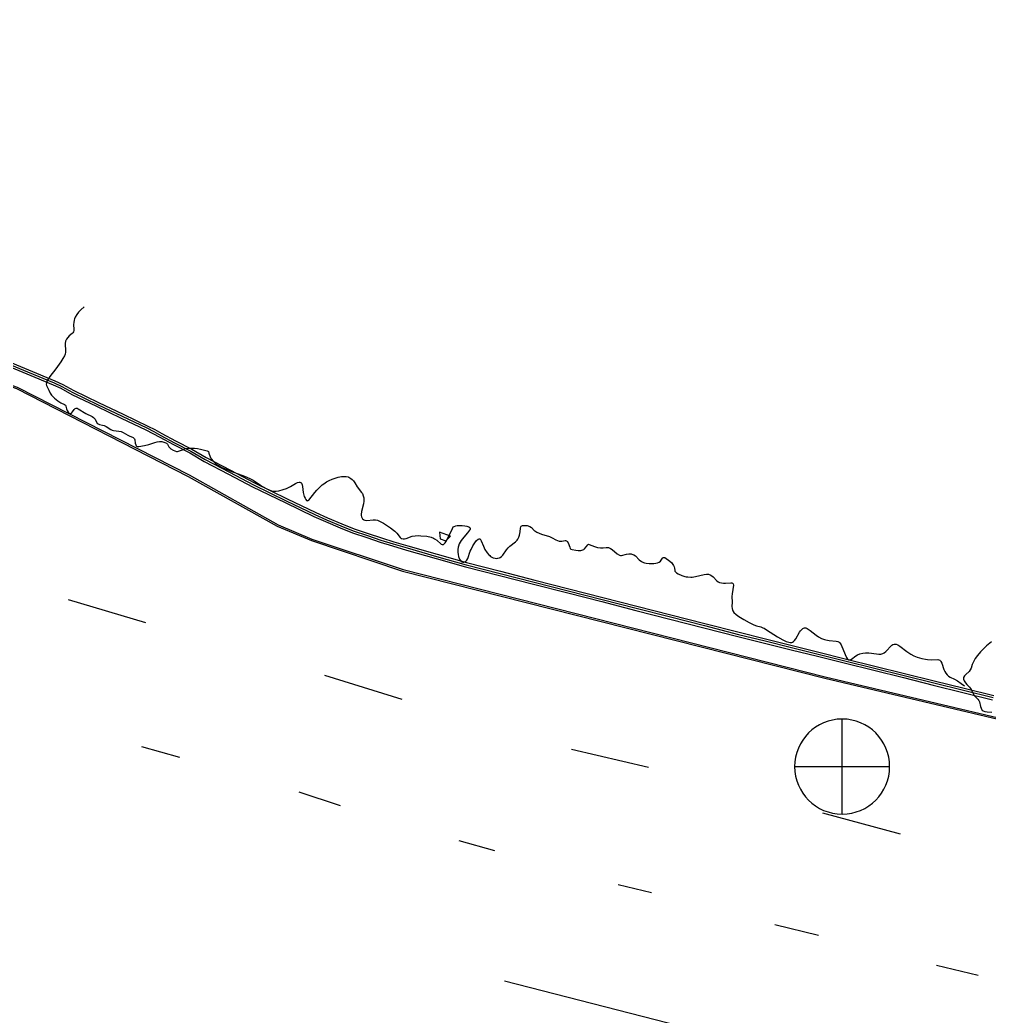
# Model space of a CAD drawing. Header units: metres. Extents: x 585772 to 587013, y 4140825 to 4141582.
# Drawn here: x 585967.04 to 585993.81, y 4140905.73 to 4140933.24 of the extents above; entities that cross this region are included whole.
import ezdxf

# ---------------------------------------------------------------- set-up
doc = ezdxf.new("R2010")
doc.units = ezdxf.units.M
doc.header["$MEASUREMENT"] = 0
for name, color, linetype, lineweight in [('BACK_OF_CURB', 5, 'Continuous', 30), ('BOTTOM_OF_CURB', 3, 'Continuous', 30), ('GUTTER', 30, 'Continuous', 30), ('MANHOLE', 30, 'Continuous', 30), ('PAINT_STRIPE', 4, 'Continuous', 30), ('SIGN_BOARD', 2, 'Continuous', 30), ('TOP_OF_CURB', 1, 'Continuous', 30)]:
    doc.layers.add(name, color=color, linetype=linetype, lineweight=lineweight)
for name, color, linetype, lineweight, true_color in [('PAVED_ROAD', 140, 'Continuous', 30, 0x38a9ff), ('SHRUBLINE', 71, 'Continuous', 30, 0xc6ff6b), ('TREELINE', 80, 'Continuous', 30, 0x36ff17)]:
    doc.layers.add(name, color=color, linetype=linetype, lineweight=lineweight, true_color=true_color)

# ---------------------------------------------------------------- blocks, each defined once
blk = doc.blocks.new('SYM203')
at = {"color": 0, "linetype": 'ByBlock', "lineweight": -2}
blk.add_line((-0.5, 0), (0.5, 0), dxfattribs=at)
at = {"color": 0, "linetype": 'ByBlock', "lineweight": -2, "flags": 128}
blk.add_lwpolyline([(0, -0.5, 1), (0, 0.5, 1), (0, -0.5), (0, 0.5)], format="xyb", dxfattribs=at)
blk = doc.blocks.new('SYM203_1')
at = {"layer": 'MANHOLE', "xscale": 26.246667, "yscale": 26.246667, "zscale": 26.246667}
blk.add_blockref('SYM203', (0, 0), dxfattribs=at)
blk = doc.blocks.new('SYM004')
at = {"layer": 'MANHOLE', "xscale": 0.5, "yscale": 0.5, "zscale": 0.5}
blk.add_blockref('SYM203_1', (0, 0), dxfattribs=at)
blk = doc.blocks.new('SYM207')
at = {"layer": 'SIGN_BOARD'}
blk.add_3dface([(-1.322683, 1.213682), (-1.067804, -0.602562), (0.487143, -1.125157), (1.787212, 0.168493)], dxfattribs=at)
blk = doc.blocks.new('SYM008')
at = {"layer": 'SIGN_BOARD', "xscale": 0.5, "yscale": 0.5, "zscale": 0.5}
blk.add_blockref('SYM207', (0, 0), dxfattribs=at)

msp = doc.modelspace()

# ---------------------------------------------------------------- linework, layer by layer
at = {"layer": 'BACK_OF_CURB'}
msp.add_polyline3d([(585966.545769, 4140923.881356, -18.444), (585967.276633, 4140923.576169, -18.4535), (585968.007482, 4140923.270989, -18.466), (585968.225871, 4140923.169508, -18.467), (585968.530604, 4140922.998601, -18.470842), (585969.208226, 4140922.674333, -18.485), (585969.889355, 4140922.348386, -18.49642), (585970.571432, 4140922.021986, -18.507116), (585970.763929, 4140921.925696, -18.508794), (585970.963017, 4140921.816815, -18.506964), (585971.338375, 4140921.614613, -18.498009), (585971.787735, 4140921.381904, -18.489076), (585972.184765, 4140921.151299, -18.485669), (585972.852081, 4140920.802158, -18.485819), (585973.52023, 4140920.452581, -18.490823), (585974.420537, 4140920.013739, -18.498462), (585975.211168, 4140919.63205, -18.509067), (585975.531134, 4140919.490291, -18.514483), (585975.930424, 4140919.320405, -18.518102), (585976.269357, 4140919.181989, -18.517), (585976.657297, 4140919.054143, -18.516256), (585977.029597, 4140918.92999, -18.515976), (585977.36859, 4140918.824582, -18.513), (585977.753241, 4140918.711143, -18.510516), (585978.566114, 4140918.479997, -18.5115), (585979.378001, 4140918.249131, -18.515362), (585980.31729, 4140918.009051, -18.518), (585981.258137, 4140917.768572, -18.517375), (585982.198984, 4140917.528094, -18.5195), (585983.139831, 4140917.287616, -18.526), (585984.080679, 4140917.047138, -18.533191), (585985.021526, 4140916.806659, -18.537028), (585985.962373, 4140916.566181, -18.53779), (585986.902861, 4140916.325795, -18.538), (585987.636063, 4140916.143208, -18.53525), (585988.369624, 4140915.960532, -18.535), (585989.103186, 4140915.777856, -18.533383), (585989.836679, 4140915.595197, -18.527687), (585990.656659, 4140915.39202, -18.517), (585991.476707, 4140915.188826, -18.532404), (585992.296756, 4140914.985633, -18.542252), (585993.116804, 4140914.782439, -18.532625), (585993.936853, 4140914.579245, -18.531434)], dxfattribs=at)
at = {"layer": 'BOTTOM_OF_CURB'}
msp.add_polyline3d([(585966.501729, 4140923.769704, -18.564), (585967.230394, 4140923.465436, -18.5735), (585967.959059, 4140923.161167, -18.586), (585968.171158, 4140923.06261, -18.587), (585968.475297, 4140922.892035, -18.590842), (585969.156426, 4140922.566088, -18.605), (585969.837556, 4140922.240141, -18.61642), (585970.518686, 4140921.914195, -18.627116), (585970.708279, 4140921.819358, -18.628794), (585970.905772, 4140921.711349, -18.626964), (585971.282324, 4140921.508504, -18.618009), (585971.729974, 4140921.27668, -18.609076), (585972.126786, 4140921.046201, -18.605669), (585972.79645, 4140920.695831, -18.605819), (585973.466115, 4140920.345462, -18.610823), (585974.368162, 4140919.905771, -18.618462), (585975.160766, 4140919.523131, -18.629067), (585975.483337, 4140919.380217, -18.634483), (585975.884247, 4140919.209642, -18.638102), (585976.227842, 4140919.069322, -18.637), (585976.619536, 4140918.940238, -18.636256), (585976.992797, 4140918.815765, -18.635976), (585977.333801, 4140918.709732, -18.633), (585977.719858, 4140918.595878, -18.630516), (585978.533292, 4140918.364572, -18.6315), (585979.346726, 4140918.133267, -18.635362), (585980.287573, 4140917.892788, -18.638), (585981.22842, 4140917.65231, -18.637375), (585982.169268, 4140917.411832, -18.6395), (585983.110115, 4140917.171354, -18.646), (585984.050962, 4140916.930875, -18.653191), (585984.991809, 4140916.690397, -18.657028), (585985.932657, 4140916.449919, -18.65779), (585986.873504, 4140916.209441, -18.658), (585987.607065, 4140916.026764, -18.65525), (585988.340627, 4140915.844088, -18.655), (585989.074188, 4140915.661412, -18.653383), (585989.80775, 4140915.478736, -18.647687), (585990.627798, 4140915.275542, -18.637), (585991.447846, 4140915.072349, -18.628375), (585992.267895, 4140914.869155, -18.6225), (585993.087943, 4140914.665961, -18.621), (585993.907992, 4140914.462768, -18.621)], dxfattribs=at)
at = {"layer": 'GUTTER'}
msp.add_polyline3d([(585933.577166, 4140933.236506, -18.672071), (585939.221289, 4140931.752778, -18.639651), (585939.443148, 4140931.26752, -18.635), (585939.547967, 4140931.090054, -18.631), (585939.693102, 4140930.888388, -18.628), (585939.894678, 4140930.686722, -18.625), (585940.269609, 4140930.496652, -18.626), (585941.835853, 4140930.016688, -18.624046), (585945.723243, 4140929.007351, -18.615747), (585951.202451, 4140927.66451, -18.6034), (585955.850034, 4140926.484009, -18.590147), (585959.300004, 4140925.578782, -18.577541), (585960.940327, 4140925.13058, -18.574927), (585962.266696, 4140924.700686, -18.576209), (585964.091335, 4140924.117494, -18.578717), (585966.964546, 4140923.097569, -18.588007), (585971.710019, 4140920.671279, -18.605197), (585974.168519, 4140919.295572, -18.616351), (585975.106855, 4140918.900308, -18.621217), (585977.622017, 4140918.056841, -18.626392), (585989.282477, 4140915.099413, -18.642571), (585997.3011, 4140913.202937, -18.653698)], dxfattribs=at)
at = {"layer": 'PAINT_STRIPE', "extrusion": (0.004734, -0.001409, 0.999988), "elevation": -3078.605638, "flags": 128}
msp.add_lwpolyline([(585961.893507, 4140917.003198), (585964.027888, 4140916.368027)], dxfattribs=at)
at = {"layer": 'PAINT_STRIPE', "extrusion": (0.004266, -0.001323, 0.99999), "elevation": -2995.734695, "flags": 128}
msp.add_lwpolyline([(585970.192131, 4140914.800511), (585972.330503, 4140914.137565)], dxfattribs=at)
at = {"layer": 'PAINT_STRIPE', "extrusion": (0.000882708, -0.000246389, 1), "elevation": -521.544874, "flags": 128}
msp.add_lwpolyline([(585970.182973, 4140913.169216), (585971.233965, 4140912.875854)], dxfattribs=at)
at = {"layer": 'PAINT_STRIPE', "extrusion": (0.002674, -0.000632306, 0.999996), "elevation": -1069.906144, "flags": 128}
msp.add_lwpolyline([(585980.228231, 4140913.252636), (585982.353137, 4140912.7502)], dxfattribs=at)
at = {"layer": 'PAINT_STRIPE', "extrusion": (0.001585, -0.000524777, 0.999999), "elevation": -1263.015495, "flags": 128}
msp.add_lwpolyline([(585975.188032, 4140911.438263), (585974.050649, 4140911.814925)], dxfattribs=at)
at = {"layer": 'PAINT_STRIPE', "extrusion": (-0.003912, 0.001059, 0.999992), "elevation": 2072.630729, "flags": 128}
msp.add_lwpolyline([(585984.643591, 4140911.466928), (585986.787184, 4140910.886872)], dxfattribs=at)
at = {"layer": 'PAINT_STRIPE', "extrusion": (0.001884, -0.000535711, 0.999998), "elevation": -1132.713624, "flags": 128}
msp.add_lwpolyline([(585978.162166, 4140910.561845), (585979.144213, 4140910.282641)], dxfattribs=at)
at = {"layer": 'PAINT_STRIPE', "flags": 128}
for points, elevation in [([(585983.561485, 4140909.363601), (585984.487582, 4140909.137736)], -18.523), ([(585992.357611, 4140907.128756), (585993.505524, 4140906.857454)], -18.515)]:
    msp.add_lwpolyline(points, dxfattribs=dict(at, elevation=elevation))
at = {"layer": 'PAINT_STRIPE', "extrusion": (-0.001573, 0.000382977, 0.999999), "elevation": 645.821804, "flags": 128}
msp.add_lwpolyline([(585987.141519, 4140908.30714), (585988.34209, 4140908.014766)], dxfattribs=at)
at = {"layer": 'PAINT_STRIPE'}
msp.add_polyline3d([(585980.422314, 4140906.702674, -18.459), (585989.785943, 4140904.296478, -18.468174), (585999.149571, 4140901.890282, -18.481622), (586007.021098, 4140899.901971, -18.49719), (586014.892624, 4140897.91366, -18.51354), (586022.764151, 4140895.925349, -18.534138), (586030.635678, 4140893.937037, -18.558519), (586037.489255, 4140892.196482, -18.57855), (586044.342833, 4140890.455927, -18.597974), (586052.106938, 4140888.483965, -18.616225), (586059.871043, 4140886.512002, -18.631)], dxfattribs=at)
at = {"layer": 'PAVED_ROAD'}
msp.add_polyline3d([(585933.56533, 4140933.19148, -18.668214), (585939.18812, 4140931.71336, -18.636665), (585939.401822, 4140931.245943, -18.633), (585939.508952, 4140931.064566, -18.629), (585939.657514, 4140930.858138, -18.626), (585939.867002, 4140930.648556, -18.623), (585940.252135, 4140930.453315, -18.623), (585941.823177, 4140929.97188, -18.623), (585945.711851, 4140928.96221, -18.616011), (585951.191179, 4140927.619339, -18.601342), (585955.838395, 4140926.438931, -18.585807), (585959.28796, 4140925.533811, -18.574418), (585960.927007, 4140925.085958, -18.572275), (585962.252432, 4140924.656369, -18.573839), (585964.076457, 4140924.073373, -18.576714), (585966.946082, 4140923.054722, -18.586448), (585971.688047, 4140920.630225, -18.604), (585974.148052, 4140919.253676, -18.613742), (585975.090394, 4140918.856724, -18.618499), (585977.608874, 4140918.012144, -18.623546), (585989.271396, 4140915.054194, -18.63945), (585997.290385, 4140913.157631, -18.652899)], dxfattribs=at)
at = {"layer": 'SHRUBLINE'}
msp.add_polyline3d([(585968.812505, 4140925.313927, -18.655), (585968.726493, 4140925.233388, -18.651), (585968.660233, 4140925.164126, -18.648), (585968.610908, 4140925.103868, -18.645), (585968.562509, 4140925.025396, -18.642), (585968.543192, 4140924.977712, -18.64), (585968.534262, 4140924.945822, -18.639), (585968.524616, 4140924.884071, -18.637), (585968.522901, 4140924.825914, -18.635), (585968.529678, 4140924.689169, -18.631), (585968.526835, 4140924.655134, -18.63), (585968.518097, 4140924.624297, -18.629), (585968.501468, 4140924.595959, -18.628), (585968.485924, 4140924.578696, -18.627), (585968.401453, 4140924.50858, -18.623), (585968.358846, 4140924.466937, -18.621), (585968.324767, 4140924.417258, -18.619), (585968.300987, 4140924.360569, -18.617), (585968.288141, 4140924.298782, -18.615), (585968.286018, 4140924.266574, -18.614), (585968.297175, 4140924.121343, -18.620341), (585968.298153, 4140924.063499, -18.62093), (585968.289805, 4140924.010207, -18.616722), (585968.271969, 4140923.960716, -18.614), (585968.229261, 4140923.883809, -18.607), (585968.170706, 4140923.798301, -18.602361), (585968.027185, 4140923.600805, -18.596), (585967.862758, 4140923.384769, -18.593615), (585967.816427, 4140923.317884, -18.595), (585967.783422, 4140923.256129, -18.597), (585967.769716, 4140923.215315, -18.598), (585967.765221, 4140923.175532, -18.599), (585967.771989, 4140923.1374, -18.599), (585967.788599, 4140923.101063, -18.6), (585967.840703, 4140923.015821, -18.6), (585967.877398, 4140922.924635, -18.601), (585967.912772, 4140922.870862, -18.601), (585967.936228, 4140922.844982, -18.601), (585967.994844, 4140922.790767, -18.6), (585968.091127, 4140922.716049, -18.6), (585968.173124, 4140922.664085, -18.6), (585968.269996, 4140922.61766, -18.601), (585968.294128, 4140922.597839, -18.601), (585968.311648, 4140922.570507, -18.601), (585968.32957, 4140922.492369, -18.6), (585968.343565, 4140922.44883, -18.6), (585968.36882, 4140922.40853, -18.599), (585968.401397, 4140922.37883, -18.599), (585968.42409, 4140922.36887, -18.599), (585968.435034, 4140922.367731, -18.599), (585968.445449, 4140922.369438, -18.599), (585968.464801, 4140922.380276, -18.599), (585968.4911, 4140922.409686, -18.6), (585968.540455, 4140922.48065, -18.604), (585968.568328, 4140922.505627, -18.604), (585968.590144, 4140922.513653, -18.604), (585968.602365, 4140922.514317, -18.605), (585968.617301, 4140922.51211, -18.605), (585968.650586, 4140922.499604, -18.605), (585968.863751, 4140922.371136, -18.606), (585969.030593, 4140922.283993, -18.607), (585969.074264, 4140922.255443, -18.609), (585969.091789, 4140922.240227, -18.609), (585969.114446, 4140922.211882, -18.609), (585969.162446, 4140922.112542, -18.608), (585969.173689, 4140922.09899, -18.607), (585969.201208, 4140922.077305, -18.608), (585969.235278, 4140922.062849, -18.608), (585969.320373, 4140922.046755, -18.61), (585969.368363, 4140922.032925, -18.61), (585969.41759, 4140922.008606, -18.611), (585969.546651, 4140921.925562, -18.611), (585969.584042, 4140921.909264, -18.612), (585969.627773, 4140921.899309, -18.613), (585969.775677, 4140921.88383, -18.618), (585969.836432, 4140921.86644, -18.619), (585969.892418, 4140921.839641, -18.62), (585970.015996, 4140921.76908, -18.621), (585970.059763, 4140921.74868, -18.621), (585970.169483, 4140921.705933, -18.622), (585970.188305, 4140921.689635, -18.622), (585970.200918, 4140921.666236, -18.621), (585970.209163, 4140921.636373, -18.62), (585970.225295, 4140921.548111, -18.617), (585970.239567, 4140921.499618, -18.616), (585970.253197, 4140921.474286, -18.615), (585970.261567, 4140921.464985, -18.615), (585970.279324, 4140921.454932, -18.615), (585970.300807, 4140921.451833, -18.615), (585970.326014, 4140921.453773, -18.616), (585970.481047, 4140921.483087, -18.623), (585970.59851, 4140921.511759, -18.626), (585970.769599, 4140921.569391, -18.631), (585970.828619, 4140921.586096, -18.633), (585970.891011, 4140921.594224, -18.635), (585970.923747, 4140921.593692, -18.635), (585970.956663, 4140921.590256, -18.636), (585971.018846, 4140921.576651, -18.636), (585971.046018, 4140921.56747, -18.636), (585971.085244, 4140921.548282, -18.636), (585971.116297, 4140921.519287, -18.635), (585971.154392, 4140921.44315, -18.633), (585971.187526, 4140921.407305, -18.631), (585971.211286, 4140921.390058, -18.631), (585971.268147, 4140921.357563, -18.63), (585971.322346, 4140921.333144, -18.63), (585971.361146, 4140921.321771, -18.63), (585971.393454, 4140921.322306, -18.63), (585971.448864, 4140921.336903, -18.63), (585971.53216, 4140921.367839, -18.627), (585971.587133, 4140921.392128, -18.621), (585971.626508, 4140921.404514, -18.616281), (585971.680738, 4140921.41134, -18.610625), (585971.71519, 4140921.412037, -18.607366), (585971.862664, 4140921.405649, -18.601), (585971.940523, 4140921.398651, -18.597607), (585972.031263, 4140921.38188, -18.588877), (585972.213828, 4140921.338443, -18.566), (585972.233877, 4140921.326979, -18.564), (585972.24393, 4140921.313317, -18.563), (585972.260333, 4140921.273022, -18.562), (585972.290379, 4140921.170971, -18.557), (585972.304989, 4140921.14095, -18.557), (585972.331931, 4140921.101678, -18.556), (585972.372907, 4140921.052178, -18.559358), (585972.412104, 4140921.013098, -18.565429), (585972.46293, 4140920.971, -18.571103), (585972.527206, 4140920.927467, -18.573343), (585972.617581, 4140920.878698, -18.571356), (585972.73681, 4140920.826244, -18.564854), (585972.866377, 4140920.776347, -18.559576), (585973.244874, 4140920.639812, -18.549014), (585973.394419, 4140920.575949, -18.547), (585973.482836, 4140920.527687, -18.549), (585973.68929, 4140920.386754, -18.552388), (585973.74369, 4140920.352859, -18.555), (585973.856185, 4140920.291126, -18.557), (585973.909438, 4140920.265837, -18.559), (585973.987427, 4140920.235645, -18.558), (585974.056923, 4140920.22052, -18.559), (585974.121154, 4140920.220774, -18.555215), (585974.193778, 4140920.235343, -18.548433), (585974.312975, 4140920.266326, -18.538), (585974.402211, 4140920.296438, -18.528), (585974.442602, 4140920.313959, -18.523), (585974.51682, 4140920.353528, -18.514), (585974.648361, 4140920.4312, -18.491), (585974.704773, 4140920.458304, -18.483), (585974.755475, 4140920.47226, -18.475), (585974.770102, 4140920.472649, -18.474), (585974.793817, 4140920.465924, -18.473), (585974.803078, 4140920.459188, -18.473), (585974.818094, 4140920.439831, -18.472538), (585974.833575, 4140920.399128, -18.478282), (585974.843373, 4140920.349294, -18.489195), (585974.866733, 4140920.185754, -18.526391), (585974.875516, 4140920.144294, -18.534495), (585974.895334, 4140920.079278, -18.541), (585974.915232, 4140920.033487, -18.549), (585974.937309, 4140919.995292, -18.554), (585974.959696, 4140919.968428, -18.557), (585974.970423, 4140919.960412, -18.557), (585974.982926, 4140919.9562, -18.556), (585975.001308, 4140919.96108, -18.552), (585975.021159, 4140919.978268, -18.545), (585975.189934, 4140920.189562, -18.477), (585975.238598, 4140920.245968, -18.46), (585975.316024, 4140920.327804, -18.433917), (585975.392175, 4140920.397655, -18.407365), (585975.429773, 4140920.427927, -18.396), (585975.504352, 4140920.479353, -18.377762), (585975.579696, 4140920.520579, -18.36343), (585975.667932, 4140920.5579, -18.350751), (585975.719687, 4140920.575519, -18.344), (585975.832035, 4140920.605901, -18.336), (585975.924729, 4140920.624088, -18.332), (585975.987354, 4140920.630194, -18.332), (585976.047739, 4140920.628145, -18.332), (585976.103444, 4140920.615201, -18.336), (585976.129065, 4140920.60451, -18.339528), (585976.175718, 4140920.576515, -18.351), (585976.216147, 4140920.542294, -18.359), (585976.250229, 4140920.50496, -18.366), (585976.286959, 4140920.454195, -18.38), (585976.357765, 4140920.34558, -18.404), (585976.478109, 4140920.187492, -18.436), (585976.49849, 4140920.154325, -18.442), (585976.524593, 4140920.097217, -18.449), (585976.539549, 4140920.038995, -18.458), (585976.543021, 4140920.009117, -18.461), (585976.542301, 4140919.947131, -18.467), (585976.530058, 4140919.870933, -18.471), (585976.474888, 4140919.659411, -18.486), (585976.465263, 4140919.577618, -18.493), (585976.466628, 4140919.552666, -18.495), (585976.474988, 4140919.511953, -18.499), (585976.490594, 4140919.475795, -18.503), (585976.50094, 4140919.460236, -18.505), (585976.52637, 4140919.435787, -18.509), (585976.539392, 4140919.428345, -18.51), (585976.569169, 4140919.419001, -18.512), (585976.624571, 4140919.415802, -18.516), (585976.794584, 4140919.427628, -18.519), (585976.860019, 4140919.426327, -18.521), (585976.917807, 4140919.416967, -18.523), (585976.994515, 4140919.387807, -18.527), (585977.078503, 4140919.340157, -18.532), (585977.192531, 4140919.267838, -18.537), (585977.279285, 4140919.208748, -18.54), (585977.360559, 4140919.146685, -18.546), (585977.395947, 4140919.115699, -18.547), (585977.446438, 4140919.063278, -18.549), (585977.544638, 4140918.940381, -18.547523), (585977.573306, 4140918.917886, -18.545417), (585977.588558, 4140918.910591, -18.544), (585977.621987, 4140918.903597, -18.545), (585977.660767, 4140918.906316, -18.546), (585977.710143, 4140918.91932, -18.547), (585977.878203, 4140918.975564, -18.548), (585977.955494, 4140918.990282, -18.548257), (585978.035467, 4140918.995432, -18.547), (585978.115719, 4140918.993427, -18.546336), (585978.279588, 4140918.975897, -18.544), (585978.39531, 4140918.949943, -18.543), (585978.46303, 4140918.92338, -18.541), (585978.494069, 4140918.907079, -18.542355), (585978.551205, 4140918.869644, -18.546165), (585978.678327, 4140918.76317, -18.549), (585978.70207, 4140918.751516, -18.547), (585978.725507, 4140918.748813, -18.546), (585978.73719, 4140918.75158, -18.545), (585978.760586, 4140918.766133, -18.542), (585978.783974, 4140918.791294, -18.538), (585978.807272, 4140918.825066, -18.532), (585978.853275, 4140918.910453, -18.521), (585978.984812, 4140919.19455, -18.489), (585979.010783, 4140919.232793, -18.484), (585979.032361, 4140919.25095, -18.478515), (585979.078031, 4140919.268409, -18.465161), (585979.121376, 4140919.274249, -18.457), (585979.182904, 4140919.275919, -18.45), (585979.253098, 4140919.272852, -18.443), (585979.324239, 4140919.265233, -18.437), (585979.388607, 4140919.253241, -18.432), (585979.438483, 4140919.23706, -18.428), (585979.462991, 4140919.221894, -18.427), (585979.475963, 4140919.204538, -18.428), (585979.479007, 4140919.185177, -18.431), (585979.473731, 4140919.163991, -18.435), (585979.461742, 4140919.141164, -18.44), (585979.405765, 4140919.07, -18.461503), (585979.30406, 4140918.955246, -18.4915), (585979.228283, 4140918.857371, -18.513), (585979.176369, 4140918.768387, -18.529), (585979.151391, 4140918.705566, -18.539), (585979.142618, 4140918.673159, -18.543), (585979.13323, 4140918.60681, -18.547), (585979.133514, 4140918.540248, -18.554), (585979.141764, 4140918.47582, -18.557565), (585979.156273, 4140918.415875, -18.564), (585979.182909, 4140918.34681, -18.577), (585979.204663, 4140918.309762, -18.585), (585979.229264, 4140918.281484, -18.588), (585979.242538, 4140918.271055, -18.591), (585979.270823, 4140918.25843, -18.594), (585979.300581, 4140918.257141, -18.596), (585979.330339, 4140918.267021, -18.597), (585979.358599, 4140918.28787, -18.595), (585979.383861, 4140918.319488, -18.592), (585979.407735, 4140918.367266, -18.586), (585979.477931, 4140918.563111, -18.556), (585979.499173, 4140918.611993, -18.55), (585979.548484, 4140918.708071, -18.543), (585979.601841, 4140918.794029, -18.539), (585979.651396, 4140918.858409, -18.535), (585979.694346, 4140918.896995, -18.533), (585979.723115, 4140918.908284, -18.533), (585979.740498, 4140918.906379, -18.534), (585979.74862, 4140918.902392, -18.535), (585979.765825, 4140918.885169, -18.537), (585979.783515, 4140918.853245, -18.541), (585979.840553, 4140918.70494, -18.555), (585979.884146, 4140918.611883, -18.563335), (585979.942907, 4140918.519975, -18.577), (585979.989657, 4140918.466188, -18.584), (585980.015267, 4140918.442684, -18.583729), (585980.042351, 4140918.421946, -18.579576), (585980.089533, 4140918.39479, -18.578), (585980.114044, 4140918.384545, -18.579), (585980.163811, 4140918.37106, -18.582), (585980.213113, 4140918.367375, -18.584), (585980.237043, 4140918.369377, -18.583), (585980.282364, 4140918.381416, -18.584), (585980.303319, 4140918.391588, -18.585), (585980.341235, 4140918.419976, -18.585), (585980.374775, 4140918.456711, -18.585), (585980.477045, 4140918.606371, -18.581507), (585980.525009, 4140918.661967, -18.580241), (585980.575573, 4140918.707845, -18.580523), (585980.727295, 4140918.826574, -18.582), (585980.7708, 4140918.870469, -18.583), (585980.789719, 4140918.8946, -18.583), (585980.820259, 4140918.948548, -18.580284), (585980.840965, 4140919.008618, -18.574668), (585980.857128, 4140919.100482, -18.569), (585980.863779, 4140919.201916, -18.565), (585980.873412, 4140919.235271, -18.563), (585980.886576, 4140919.252406, -18.563), (585980.907275, 4140919.264986, -18.562), (585980.925936, 4140919.27068, -18.562), (585980.972379, 4140919.275876, -18.562), (585981.052193, 4140919.269771, -18.563), (585981.123945, 4140919.249508, -18.565), (585981.167674, 4140919.221734, -18.567), (585981.243462, 4140919.14028, -18.576527), (585981.264814, 4140919.123619, -18.577), (585981.316897, 4140919.092065, -18.578), (585981.377747, 4140919.063424, -18.579), (585981.442873, 4140919.038364, -18.582), (585981.663526, 4140918.966372, -18.582), (585981.740599, 4140918.931164, -18.581), (585981.841695, 4140918.878767, -18.582), (585981.891178, 4140918.85734, -18.586), (585981.937868, 4140918.844394, -18.587), (585981.960828, 4140918.841583, -18.588), (585982.003849, 4140918.843526, -18.589), (585982.097835, 4140918.860178, -18.595), (585982.1135, 4140918.859685, -18.596), (585982.137079, 4140918.852035, -18.599), (585982.156471, 4140918.836212, -18.598), (585982.179934, 4140918.7992, -18.595), (585982.225812, 4140918.673474, -18.584), (585982.240768, 4140918.641711, -18.582), (585982.261225, 4140918.62118, -18.58), (585982.295216, 4140918.609146, -18.58), (585982.391457, 4140918.594359, -18.582), (585982.462133, 4140918.588029, -18.584), (585982.529848, 4140918.587233, -18.586), (585982.558761, 4140918.589986, -18.587), (585982.591, 4140918.59806, -18.589), (585982.61503, 4140918.610329, -18.59), (585982.633112, 4140918.625743, -18.592), (585982.722029, 4140918.74118, -18.608), (585982.731782, 4140918.751121, -18.609), (585982.741536, 4140918.755329, -18.61), (585982.764701, 4140918.750092, -18.61), (585982.907463, 4140918.68996, -18.611), (585982.990873, 4140918.668307, -18.611), (585983.074473, 4140918.659723, -18.611), (585983.152496, 4140918.661382, -18.614), (585983.23692, 4140918.669405, -18.614806), (585983.294193, 4140918.665853, -18.611988), (585983.334279, 4140918.651164, -18.611), (585983.355688, 4140918.638764, -18.611), (585983.398455, 4140918.607273, -18.612), (585983.53349, 4140918.494792, -18.613), (585983.596835, 4140918.457549, -18.614), (585983.627747, 4140918.449554, -18.614), (585983.657278, 4140918.449988, -18.615), (585983.795, 4140918.4835, -18.62), (585983.862247, 4140918.491322, -18.622), (585983.918694, 4140918.487726, -18.623), (585983.945953, 4140918.482195, -18.624), (585983.996449, 4140918.463867, -18.624), (585984.038987, 4140918.436192, -18.624), (585984.146825, 4140918.325556, -18.616), (585984.21116, 4140918.279355, -18.614), (585984.264818, 4140918.254333, -18.613), (585984.295424, 4140918.244284, -18.613), (585984.334403, 4140918.23498, -18.613), (585984.419297, 4140918.224009, -18.617), (585984.463044, 4140918.22215, -18.616), (585984.547722, 4140918.225201, -18.615297), (585984.604964, 4140918.233164, -18.617), (585984.655176, 4140918.24629, -18.615), (585984.697503, 4140918.265026, -18.613), (585984.731093, 4140918.289821, -18.61), (585984.751541, 4140918.31378, -18.607), (585984.790304, 4140918.372174, -18.602), (585984.806665, 4140918.387042, -18.6), (585984.826763, 4140918.392651, -18.599), (585984.851201, 4140918.388378, -18.599), (585984.893933, 4140918.367097, -18.6), (585984.956995, 4140918.320192, -18.601), (585985.033776, 4140918.248626, -18.606), (585985.075226, 4140918.198604, -18.609), (585985.090913, 4140918.173999, -18.611), (585985.108642, 4140918.133693, -18.614), (585985.11756, 4140918.096892, -18.618), (585985.125952, 4140918.03038, -18.627), (585985.133396, 4140918.012058, -18.629), (585985.148806, 4140917.99331, -18.631), (585985.175879, 4140917.971359, -18.632), (585985.224148, 4140917.940439, -18.634), (585985.323956, 4140917.891968, -18.638), (585985.40195, 4140917.866624, -18.639), (585985.4427, 4140917.858052, -18.638), (585985.484192, 4140917.852414, -18.638), (585985.568663, 4140917.849409, -18.637), (585985.61127, 4140917.851777, -18.635), (585985.696298, 4140917.863588, -18.63), (585985.936042, 4140917.922654, -18.623), (585986.001453, 4140917.930222, -18.621), (585986.057159, 4140917.926498, -18.622), (585986.1081, 4140917.911675, -18.622), (585986.154702, 4140917.885183, -18.622), (585986.19182, 4140917.852545, -18.622), (585986.286053, 4140917.750584, -18.621), (585986.323784, 4140917.721031, -18.621), (585986.367684, 4140917.698896, -18.621), (585986.418693, 4140917.686353, -18.623), (585986.474284, 4140917.681803, -18.624), (585986.531066, 4140917.682699, -18.627), (585986.67472, 4140917.692649, -18.632), (585986.704782, 4140917.690782, -18.634523), (585986.725844, 4140917.684139, -18.639), (585986.73335, 4140917.678753, -18.639), (585986.743013, 4140917.663304, -18.639), (585986.74624, 4140917.626795, -18.637), (585986.709825, 4140917.39152, -18.614), (585986.707147, 4140917.312649, -18.609), (585986.710335, 4140917.160906, -18.602079), (585986.705617, 4140917.036177, -18.6005), (585986.710209, 4140916.98572, -18.599), (585986.723647, 4140916.936729, -18.597), (585986.734754, 4140916.913155, -18.595), (585986.763483, 4140916.872227, -18.595), (585986.824388, 4140916.814492, -18.589), (585986.901367, 4140916.759248, -18.581012), (585987.036152, 4140916.675199, -18.571608), (585987.180264, 4140916.591525, -18.565548), (585987.271385, 4140916.545654, -18.564), (585987.313717, 4140916.527715, -18.562629), (585987.381466, 4140916.505219, -18.558871), (585987.503025, 4140916.473177, -18.555), (585987.563306, 4140916.450681, -18.554), (585987.594712, 4140916.435166, -18.554), (585987.661507, 4140916.395606, -18.555), (585987.863343, 4140916.260753, -18.558), (585987.961606, 4140916.199284, -18.562), (585988.114252, 4140916.114162, -18.567), (585988.208081, 4140916.071215, -18.57), (585988.274851, 4140916.049113, -18.575), (585988.31956, 4140916.042249, -18.577), (585988.35813, 4140916.045513, -18.578), (585988.375631, 4140916.051069, -18.578), (585988.408102, 4140916.070285, -18.576), (585988.438581, 4140916.100642, -18.574), (585988.468729, 4140916.142547, -18.571), (585988.574181, 4140916.3258, -18.56229), (585988.603332, 4140916.368974, -18.563), (585988.633776, 4140916.40529, -18.563), (585988.6656, 4140916.431844, -18.563), (585988.682057, 4140916.440554, -18.563), (585988.713899, 4140916.447781, -18.563), (585988.746879, 4140916.444367, -18.567), (585988.780804, 4140916.432073, -18.568), (585988.815481, 4140916.412662, -18.568), (585988.868487, 4140916.374058, -18.568), (585989.029192, 4140916.243277, -18.577), (585989.101879, 4140916.195279, -18.579), (585989.17813, 4140916.156152, -18.581554), (585989.260144, 4140916.126941, -18.587279), (585989.303802, 4140916.116282, -18.593307), (585989.39342, 4140916.101376, -18.60209), (585989.588061, 4140916.080455, -18.615), (585989.632565, 4140916.0707, -18.618), (585989.664614, 4140916.055743, -18.621), (585989.688663, 4140916.033133, -18.622155), (585989.719493, 4140915.979514, -18.626828), (585989.832339, 4140915.708568, -18.66037), (585989.873094, 4140915.624999, -18.67), (585989.889924, 4140915.599825, -18.674), (585989.907648, 4140915.580587, -18.677), (585989.926661, 4140915.568098, -18.681), (585989.947358, 4140915.563172, -18.681), (585989.973404, 4140915.567673, -18.679), (585990.00603, 4140915.584248, -18.674), (585990.125406, 4140915.67138, -18.659), (585990.172205, 4140915.7006, -18.654), (585990.242049, 4140915.73177, -18.652), (585990.317743, 4140915.751734, -18.654166), (585990.398664, 4140915.76074, -18.651806), (585990.48419, 4140915.759039, -18.648647), (585990.695916, 4140915.72882, -18.632206), (585990.761181, 4140915.722615, -18.626), (585990.820073, 4140915.724506, -18.62), (585990.871053, 4140915.737257, -18.616), (585990.915342, 4140915.759889, -18.614), (585990.954851, 4140915.79049, -18.613), (585990.991493, 4140915.827147, -18.611), (585991.080012, 4140915.927898, -18.604), (585991.123263, 4140915.966233, -18.604), (585991.15474, 4140915.984887, -18.603), (585991.188898, 4140915.995688, -18.602), (585991.226227, 4140915.996639, -18.599), (585991.246232, 4140915.992796, -18.597), (585991.29251, 4140915.974235, -18.587), (585991.342704, 4140915.943995, -18.579271), (585991.540425, 4140915.792681, -18.556958), (585991.644636, 4140915.722067, -18.548326), (585991.732822, 4140915.675463, -18.544949), (585991.820484, 4140915.639353, -18.539), (585991.948507, 4140915.601803, -18.531199), (585992.04959, 4140915.582762, -18.522), (585992.10691, 4140915.575604, -18.516), (585992.212331, 4140915.568816, -18.504), (585992.392829, 4140915.569914, -18.481), (585992.422049, 4140915.564683, -18.478), (585992.447876, 4140915.553235, -18.476), (585992.470605, 4140915.533542, -18.475), (585992.4809, 4140915.519969, -18.476), (585992.503161, 4140915.476841, -18.479), (585992.563572, 4140915.301555, -18.494), (585992.587108, 4140915.245039, -18.499), (585992.618038, 4140915.192218, -18.502), (585992.653601, 4140915.149498, -18.503), (585992.692922, 4140915.115174, -18.502), (585992.735129, 4140915.087539, -18.5), (585992.857616, 4140915.0263, -18.493), (585992.933167, 4140914.981984, -18.489), (585993.037865, 4140914.911052, -18.485), (585993.128412, 4140914.843964, -18.482)], dxfattribs=at)
at = {"layer": 'TOP_OF_CURB'}
msp.add_polyline3d([(585966.523749, 4140923.82553, -18.444), (585967.253513, 4140923.520802, -18.4535), (585967.98327, 4140923.216078, -18.466), (585968.198515, 4140923.116059, -18.467), (585968.50295, 4140922.945318, -18.470842), (585969.182326, 4140922.62021, -18.485), (585969.863456, 4140922.294264, -18.49642), (585970.545059, 4140921.96809, -18.507116), (585970.736104, 4140921.872527, -18.508794), (585970.934394, 4140921.764082, -18.506964), (585971.310349, 4140921.561558, -18.498009), (585971.758854, 4140921.329292, -18.489076), (585972.155775, 4140921.09875, -18.485669), (585972.824266, 4140920.748995, -18.485819), (585973.493172, 4140920.399021, -18.490823), (585974.394349, 4140919.959755, -18.498462), (585975.185967, 4140919.577591, -18.509067), (585975.507235, 4140919.435254, -18.514483), (585975.907335, 4140919.265024, -18.518102), (585976.2486, 4140919.125655, -18.517), (585976.638416, 4140918.99719, -18.516256), (585977.011197, 4140918.872877, -18.515976), (585977.351195, 4140918.767157, -18.513), (585977.736549, 4140918.653511, -18.510516), (585978.549703, 4140918.422285, -18.5115), (585979.362363, 4140918.191199, -18.515362), (585980.302431, 4140917.950919, -18.518), (585981.243279, 4140917.710441, -18.517375), (585982.184126, 4140917.469963, -18.5195), (585983.124973, 4140917.229485, -18.526), (585984.06582, 4140916.989006, -18.533191), (585985.006668, 4140916.748528, -18.537028), (585985.947515, 4140916.50805, -18.53779), (585986.888182, 4140916.267618, -18.538), (585987.621564, 4140916.084986, -18.53525), (585988.355125, 4140915.90231, -18.535), (585989.088687, 4140915.719634, -18.533383), (585989.822214, 4140915.536966, -18.527687), (585990.642228, 4140915.333781, -18.517), (585991.462277, 4140915.130587, -18.532404), (585992.282325, 4140914.927394, -18.541385), (585993.102374, 4140914.7242, -18.532218), (585993.922422, 4140914.521006, -18.532549)], dxfattribs=at)
at = {"layer": 'TREELINE'}
msp.add_polyline3d([(585993.873041, 4140916.059441, -18.231), (585993.741305, 4140915.948003, -18.292), (585993.681384, 4140915.891809, -18.321), (585993.575186, 4140915.782642, -18.374), (585993.489719, 4140915.683617, -18.418), (585993.426762, 4140915.599677, -18.452), (585993.402772, 4140915.562449, -18.466), (585993.366911, 4140915.494092, -18.489), (585993.344713, 4140915.434084, -18.504348), (585993.313018, 4140915.32998, -18.527623), (585993.290787, 4140915.284555, -18.54), (585993.258893, 4140915.24518, -18.556), (585993.163197, 4140915.161027, -18.588025), (585993.127526, 4140915.121377, -18.598607), (585993.10649, 4140915.078066, -18.605), (585993.103306, 4140915.046255, -18.606), (585993.105575, 4140915.029265, -18.607), (585993.120281, 4140914.988561, -18.609), (585993.159783, 4140914.925977, -18.612), (585993.19137, 4140914.887364, -18.614), (585993.27036, 4140914.805643, -18.619), (585993.297383, 4140914.77267, -18.624), (585993.324133, 4140914.727614, -18.625), (585993.367006, 4140914.6384, -18.628), (585993.400543, 4140914.580449, -18.628), (585993.440431, 4140914.532308, -18.631), (585993.499024, 4140914.475063, -18.635), (585993.524905, 4140914.44428, -18.638), (585993.544813, 4140914.400415, -18.639), (585993.572423, 4140914.275411, -18.643), (585993.587823, 4140914.227961, -18.643), (585993.609078, 4140914.187906, -18.644), (585993.619261, 4140914.175672, -18.644), (585993.643478, 4140914.156795, -18.644), (585993.691293, 4140914.13941, -18.643), (585993.755876, 4140914.13026, -18.642), (585993.88158, 4140914.122711, -18.64)], dxfattribs=at)

# ---------------------------------------------------------------- block references
at = {"layer": 'MANHOLE', "xscale": 0.2, "yscale": 0.2, "zscale": 0.2}
msp.add_blockref('SYM004', (585989.751, 4140912.616, -18.631), dxfattribs=at)
at = {"layer": 'SIGN_BOARD', "xscale": 0.2, "yscale": 0.2, "zscale": 0.2}
msp.add_blockref('SYM008', (585978.7588, 4140918.9664, -18.414), dxfattribs=at)

doc.saveas('drawing.dxf')
